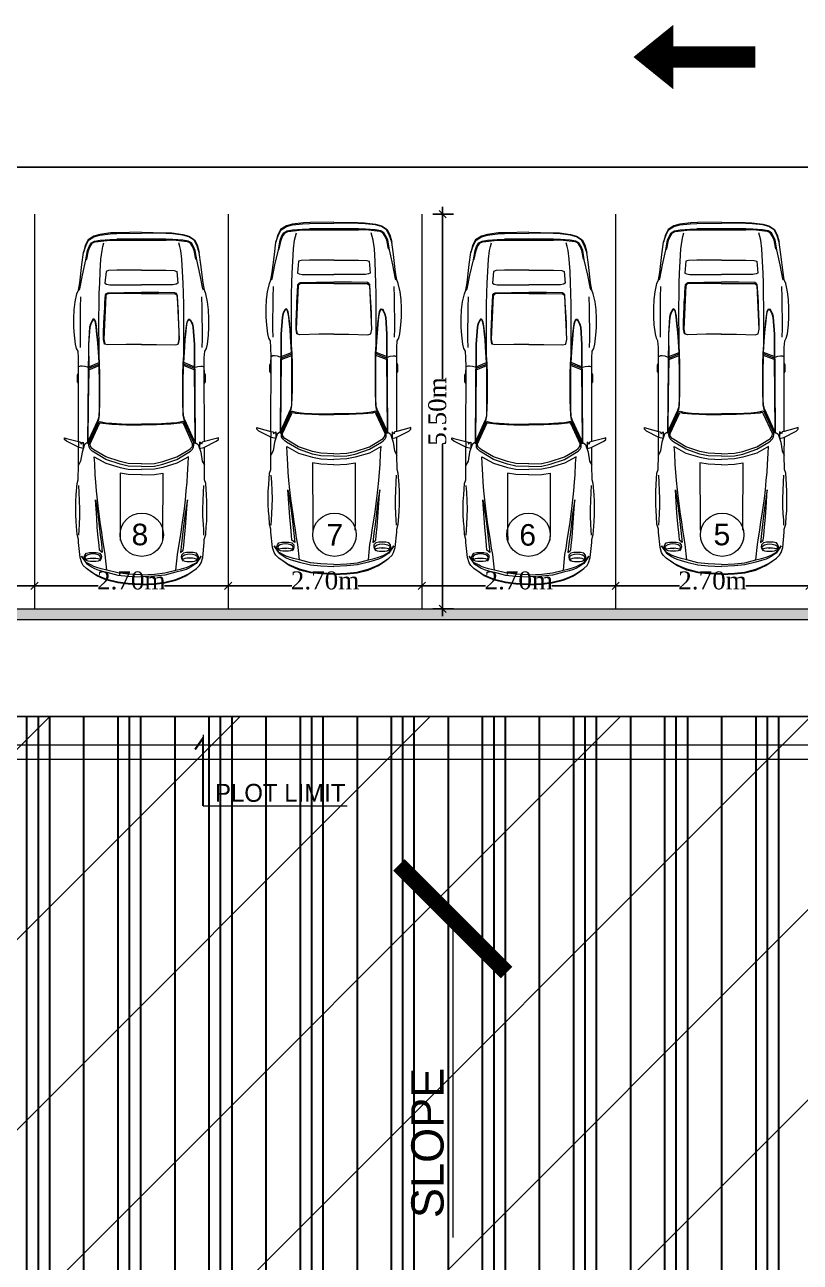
# Model space of a CAD drawing. Header units: millimetres. Extents: x -9083 to 924194, y -232449 to 321637.
# Drawn here: x 634652 to 645460, y 243493 to 260736 of the extents above; entities that cross this region are included whole.
import ezdxf

# ---------------------------------------------------------------- set-up
doc = ezdxf.new("R2010")
doc.units = ezdxf.units.MM
doc.header["$LTSCALE"] = 400
doc.header["$MEASUREMENT"] = 0
doc.header["$PDMODE"] = 3
doc.linetypes.add('CENTER', pattern=[2, 1.25, -0.25, 0.25, -0.25])
doc.linetypes.add('HIDDEN', pattern=[0.375, 0.25, -0.125])
doc.layers.get('0').update_dxf_attribs({"lineweight": 0, "true_color": 0xff1414})
doc.layers.get('Defpoints').update_dxf_attribs({"color": 8, "lineweight": 5})
for name, color, linetype, lineweight in [('A-ANNO-DIMS', 134, 'Continuous', 9), ('A-TEXT', 7, 'Continuous', 0), ('AR-AXIS', 252, 'CENTER', 20), ('AR-dim-in', 134, 'Continuous', 0), ('AR-Parapet', 2, 'Continuous', 18), ('AR-PlotLimit', 30, 'HIDDEN', 0), ('AR-WALL', 1, 'Continuous', 30), ('DIM-OUT', 3, 'Continuous', 5), ('HATCH', 15, 'Continuous', 0), ('LANDSCAPE', 251, 'Continuous', 0), ('P-Furniture', 8, 'Continuous', 5), ('P-visible0', 111, 'Continuous', 18)]:
    doc.layers.add(name, color=color, linetype=linetype, lineweight=lineweight)
doc.layers.add('HACH', color=8, linetype='Continuous')
doc.styles.add('Arial_1', font='arial.ttf', dxfattribs={"height": 300})
doc.styles.add('FIRAS TEXT', font='arial.ttf')
doc.styles.add('ms-100', font='simplex.shx', dxfattribs={"width": 0.8})
doc.styles.add('ROMAN', font='times.ttf')
doc.styles.get("Standard").update_dxf_attribs({"font": 'GOTHIC.TTF', "height": 220})
doc.dimstyles.new('ms-100', dxfattribs={"dimtxt": 0.4, "dimasz": 0.1, "dimexe": 0.1, "dimexo": 0.1, "dimgap": 0, "dimtad": 0, "dimdec": 0, "dimlfac": 100, "dimdsep": 46, "dimtxsty": 'ms-100', "dimblk": 'OPEN90', "dimcen": 0.15, "dimdle": 0.1, "dimse1": 1, "dimse2": 1, "dimclrd": 250, "dimclre": 250, "dimadec": 0, "dimazin": 0, "dimtfac": 1, "dimtdec": 0, "dimtix": 1, "dimtmove": 1, "dimatfit": 3, "dimldrblk": 'ARCHTICK', "dimfxl": 1, "dimtolj": 1, "dimtzin": 0, "dimlwd": -1, "dimlwe": -1, "dimarcsym": 0})
doc.dimstyles.new('SITE DIM', dxfattribs={"dimscale": 0, "dimtxt": 250, "dimasz": 100, "dimexe": 150, "dimexo": 150, "dimgap": 0, "dimtad": 0, "dimlfac": 0.001, "dimzin": 0, "dimdsep": 46, "dimtxsty": 'ROMAN', "dimblk": 'OBLIQUE', "dimcen": 150, "dimdle": 100, "dimclrd": 1, "dimclre": 1, "dimclrt": 3, "dimadec": 0, "dimazin": 0, "dimtfac": 100, "dimtix": 1, "dimtofl": 0, "dimtmove": 0, "dimatfit": 0, "dimldrblk": 'OBLIQUE', "dimfxl": 150, "dimtvp": 0.285714, "dimtolj": 1, "dimtzin": 0, "dimarcsym": 0})

# ---------------------------------------------------------------- blocks, each defined once
blk = doc.blocks.new('_Open90')
at = {"color": 0, "linetype": 'ByBlock', "lineweight": -2}
for p, q in [((-0.5, 0.5), (0, 0)), ((0, 0), (-1, 0)), ((0, 0), (-0.5, -0.5))]:
    blk.add_line(p, q, dxfattribs=at)
blk = doc.blocks.new('CAR-10P')
at = {"layer": 'P-Furniture', "linetype": 'ByBlock'}
for p, q in [((-1.432, 1.572), (-1.363, 1.709)), ((-1.332, 1.709), (-1.367, 1.579)), ((-1.363, 1.709), (-1.344, 1.732)), ((-1.344, 1.732), (-1.324, 1.732)), ((-1.324, 1.732), (-1.332, 1.709)), ((-0.302, 1.612), (-0.203, 1.624)), ((-0.203, 1.624), (-0.12, 1.629)), ((-0.12, 1.629), (-0.02, 1.629)), ((-0.02, 1.629), (0.074, 1.626)), ((0.074, 1.626), (0.16, 1.615)), ((-2.807, 1.413), (-2.753, 1.493)), ((-2.787, 1.447), (-2.753, 1.493)), ((-2.753, 1.493), (-2.721, 1.527)), ((-2.699, 1.49), (-2.736, 1.436)), ((-2.721, 1.527), (-2.69, 1.544)), ((-2.718, 1.436), (-2.687, 1.495)), ((-2.618, 1.545), (-2.699, 1.49)), ((-2.69, 1.544), (-2.635, 1.561)), ((-2.687, 1.495), (-2.618, 1.545)), ((-2.673, 1.504), (-2.65, 1.51)), ((-2.672, 1.473), (-2.666, 1.489)), ((-2.666, 1.489), (-2.658, 1.495)), ((-2.632, 1.503), (-2.658, 1.495)), ((-2.658, 1.495), (-2.652, 1.489)), ((-2.652, 1.489), (-2.646, 1.473)), ((-2.65, 1.51), (-2.627, 1.515)), ((-2.635, 1.561), (-2.47, 1.578)), ((-2.617, 1.497), (-2.632, 1.503)), ((-2.627, 1.515), (-2.608, 1.508)), ((-2.606, 1.477), (-2.617, 1.497)), ((-2.608, 1.508), (-2.585, 1.493)), ((-2.585, 1.493), (-2.579, 1.458)), ((-2.47, 1.578), (-2.436, 1.578)), ((-2.436, 1.578), (-2.382, 1.595)), ((-2.39, 1.574), (-2.333, 1.572)), ((-2.382, 1.595), (-2.296, 1.6)), ((-2.333, 1.572), (-2.268, 1.568)), ((-2.296, 1.6), (-2.236, 1.605)), ((-2.268, 1.568), (-2.185, 1.564)), ((-2.236, 1.605), (-2.168, 1.607)), ((-2.185, 1.564), (-2.102, 1.563)), ((-2.168, 1.607), (-2.102, 1.607)), ((-2.102, 1.607), (-2.022, 1.607)), ((-2.102, 1.563), (-2.015, 1.567)), ((-2.022, 1.607), (-1.948, 1.603)), ((-2.015, 1.567), (-1.92, 1.57)), ((-1.948, 1.603), (-1.823, 1.595)), ((-1.92, 1.57), (-1.845, 1.575)), ((-1.823, 1.595), (-1.785, 1.582)), ((-1.785, 1.582), (-1.626, 1.579)), ((-1.626, 1.579), (-1.428, 1.58)), ((-1.58, 1.555), (-1.626, 1.579)), ((-1.483, 1.54), (-1.58, 1.555)), ((-1.398, 1.511), (-1.483, 1.54)), ((-1.443, 1.527), (-1.432, 1.572)), ((-1.372, 1.527), (-1.443, 1.527)), ((-1.375, 1.48), (-1.398, 1.511)), ((-1.373, 1.555), (-1.395, 1.549)), ((-1.395, 1.549), (-1.378, 1.536)), ((-1.378, 1.536), (-1.372, 1.527)), ((-1.367, 1.579), (-1.373, 1.555)), ((-1.367, 1.579), (-0.551, 1.578)), ((-0.733, 1.579), (-0.728, 1.579)), ((-0.728, 1.579), (-0.713, 1.59)), ((-0.713, 1.59), (-0.639, 1.59)), ((-0.639, 1.59), (-0.616, 1.579)), ((-0.616, 1.579), (-0.585, 1.579)), ((-0.554, 1.478), (-0.545, 1.507)), ((-0.551, 1.578), (-0.45, 1.578)), ((-0.542, 1.556), (-0.551, 1.578)), ((-0.545, 1.507), (-0.542, 1.539)), ((-0.542, 1.539), (-0.542, 1.556)), ((-0.45, 1.578), (-0.377, 1.584)), ((-0.377, 1.584), (-0.348, 1.601)), ((-0.348, 1.601), (-0.302, 1.612)), ((-0.338, 1.555), (-0.243, 1.558)), ((-0.243, 1.558), (-0.127, 1.558)), ((-0.127, 1.558), (-0.015, 1.555)), ((-0.015, 1.555), (0.1, 1.555)), ((0.1, 1.555), (0.216, 1.551)), ((0.16, 1.615), (0.248, 1.595)), ((0.248, 1.595), (0.288, 1.579)), ((0.288, 1.579), (0.368, 1.565)), ((0.288, 1.571), (0.302, 1.563)), ((0.302, 1.563), (0.452, 1.535)), ((0.368, 1.565), (0.567, 1.542)), ((0.452, 1.535), (0.619, 1.497)), ((0.567, 1.542), (0.701, 1.524)), ((0.619, 1.497), (0.722, 1.48)), ((0.619, 1.497), (0.627, 1.487)), ((0.701, 1.524), (0.781, 1.496)), ((0.783, 1.501), (0.701, 1.524)), ((0.781, 1.496), (0.835, 1.467)), ((0.838, 1.473), (0.783, 1.501)), ((-2.855, 1.33), (-2.834, 1.378)), ((-2.847, 1.33), (-2.825, 1.378)), ((-2.834, 1.378), (-2.787, 1.447)), ((-2.825, 1.378), (-2.807, 1.413)), ((-2.764, 1.379), (-2.779, 1.33)), ((-2.75, 1.41), (-2.764, 1.379)), ((-2.757, 1.33), (-2.741, 1.379)), ((-2.736, 1.436), (-2.75, 1.41)), ((-2.741, 1.379), (-2.73, 1.41)), ((-2.73, 1.41), (-2.718, 1.436)), ((-2.677, 1.418), (-2.676, 1.448)), ((-2.676, 1.389), (-2.677, 1.418)), ((-2.676, 1.448), (-2.672, 1.473)), ((-2.672, 1.364), (-2.676, 1.389)), ((-2.666, 1.348), (-2.672, 1.364)), ((-2.645, 1.366), (-2.651, 1.349)), ((-2.646, 1.473), (-2.642, 1.45)), ((-2.642, 1.448), (-2.646, 1.418)), ((-2.646, 1.418), (-2.641, 1.389)), ((-2.642, 1.389), (-2.645, 1.366)), ((-2.642, 1.45), (-2.64, 1.418)), ((-2.64, 1.418), (-2.642, 1.389)), ((-2.617, 1.344), (-2.606, 1.363)), ((-2.598, 1.448), (-2.606, 1.477)), ((-2.606, 1.363), (-2.598, 1.391)), ((-2.595, 1.42), (-2.598, 1.448)), ((-2.598, 1.391), (-2.595, 1.42)), ((-2.579, 1.384), (-2.585, 1.35)), ((-2.579, 1.458), (-2.578, 1.43)), ((-2.578, 1.413), (-2.579, 1.384)), ((-2.578, 1.43), (-2.578, 1.413)), ((-2.555, 1.349), (-2.504, 1.354)), ((-2.504, 1.354), (-2.411, 1.363)), ((-2.411, 1.363), (-2.305, 1.373)), ((-2.305, 1.373), (-2.2, 1.38)), ((-2.151, 1.368), (-2.29, 1.352)), ((-2.273, 1.338), (-2.102, 1.361)), ((-2.2, 1.38), (-2.005, 1.393)), ((-2.005, 1.393), (-2.151, 1.368)), ((-2.102, 1.361), (-2.005, 1.372)), ((-2.005, 1.372), (-1.905, 1.381)), ((-1.905, 1.381), (-1.811, 1.39)), ((-1.811, 1.39), (-1.729, 1.396)), ((-1.729, 1.396), (-1.605, 1.401)), ((-1.605, 1.401), (-1.533, 1.407)), ((-1.533, 1.407), (-1.604, 1.279)), ((-1.562, 1.279), (-1.483, 1.41)), ((-1.534, 1.279), (-1.456, 1.41)), ((-1.483, 1.41), (-1.47, 1.428)), ((-1.47, 1.428), (-1.449, 1.45)), ((-1.456, 1.41), (-1.443, 1.428)), ((-1.449, 1.45), (-1.428, 1.461)), ((-1.443, 1.428), (-1.42, 1.448)), ((-1.428, 1.461), (-1.405, 1.463)), ((-1.42, 1.448), (-1.391, 1.45)), ((-1.405, 1.463), (-1.381, 1.463)), ((-1.375, 1.478), (-1.391, 1.472)), ((-1.391, 1.472), (-1.369, 1.465)), ((-1.391, 1.45), (-1.177, 1.353)), ((-1.381, 1.463), (-1.166, 1.365)), ((-0.305, 1.47), (-1.375, 1.478)), ((-1.362, 1.475), (-1.371, 1.472)), ((-1.371, 1.472), (-1.348, 1.465)), ((-1.369, 1.465), (-1.156, 1.368)), ((-0.958, 1.471), (-1.362, 1.475)), ((-1.348, 1.465), (-1.136, 1.368)), ((-1.177, 1.353), (-1.165, 1.345)), ((-1.166, 1.365), (-1.153, 1.358)), ((-1.156, 1.368), (-1.142, 1.363)), ((-1.153, 1.358), (-1.147, 1.342)), ((-1.142, 1.363), (-1.126, 1.357)), ((-1.136, 1.368), (-1.121, 1.363)), ((-1.126, 1.357), (-1.077, 1.348)), ((-1.121, 1.363), (-1.106, 1.357)), ((-1.106, 1.357), (-1.085, 1.352)), ((-0.582, 1.467), (-0.958, 1.471)), ((-0.554, 1.467), (-0.582, 1.467)), ((-0.582, 1.467), (-0.536, 1.351)), ((-0.565, 1.467), (-0.519, 1.352)), ((-0.554, 1.467), (-0.554, 1.478)), ((-0.305, 1.467), (-0.554, 1.467)), ((-0.548, 1.467), (-0.503, 1.353)), ((-0.536, 1.351), (-0.502, 1.353)), ((-0.517, 1.347), (-0.422, 1.354)), ((-0.502, 1.353), (-0.334, 1.364)), ((-0.422, 1.354), (-0.334, 1.359)), ((-0.422, 1.354), (-0.014, 1.354)), ((-0.334, 1.364), (-0.251, 1.37)), ((-0.334, 1.359), (-0.252, 1.368)), ((-0.117, 1.457), (-0.305, 1.47)), ((-0.117, 1.454), (-0.305, 1.467)), ((-0.252, 1.368), (-0.188, 1.373)), ((-0.251, 1.37), (-0.195, 1.376)), ((-0.195, 1.376), (-0.116, 1.384)), ((-0.188, 1.373), (-0.106, 1.383)), ((-0.081, 1.449), (-0.117, 1.457)), ((-0.082, 1.444), (-0.117, 1.454)), ((-0.116, 1.384), (-0.065, 1.392)), ((-0.106, 1.383), (-0.057, 1.391)), ((-0.046, 1.426), (-0.082, 1.444)), ((-0.042, 1.429), (-0.081, 1.449)), ((-0.065, 1.392), (-0.041, 1.401)), ((-0.057, 1.391), (-0.037, 1.401)), ((-0.035, 1.418), (-0.046, 1.426)), ((-0.03, 1.421), (-0.042, 1.429)), ((-0.041, 1.401), (-0.035, 1.408)), ((-0.037, 1.401), (-0.029, 1.409)), ((-0.035, 1.408), (-0.035, 1.418)), ((-0.029, 1.409), (-0.03, 1.421)), ((-0.014, 1.354), (0.131, 1.353)), ((0.131, 1.353), (0.256, 1.351)), ((0.627, 1.487), (0.722, 1.468)), ((0.722, 1.48), (0.764, 1.462)), ((0.722, 1.468), (0.764, 1.45)), ((0.764, 1.462), (0.804, 1.438)), ((0.764, 1.45), (0.804, 1.425)), ((0.804, 1.438), (0.825, 1.403)), ((0.804, 1.425), (0.818, 1.396)), ((0.818, 1.396), (0.835, 1.237)), ((0.825, 1.403), (0.836, 1.342)), ((0.835, 1.467), (0.871, 1.41)), ((0.88, 1.41), (0.838, 1.473)), ((0.871, 1.41), (0.889, 1.345)), ((0.898, 1.345), (0.88, 1.41)), ((-2.912, 1.147), (-2.882, 1.267)), ((-2.904, 1.147), (-2.874, 1.267)), ((-2.882, 1.267), (-2.855, 1.33)), ((-2.874, 1.267), (-2.847, 1.33)), ((-2.795, 1.268), (-2.825, 1.148)), ((-2.802, 1.148), (-2.772, 1.268)), ((-2.779, 1.33), (-2.795, 1.268)), ((-2.772, 1.268), (-2.757, 1.33)), ((-2.772, 1.268), (-2.602, 1.285)), ((-2.65, 1.333), (-2.673, 1.347)), ((-2.658, 1.343), (-2.666, 1.348)), ((-2.651, 1.349), (-2.658, 1.343)), ((-2.658, 1.343), (-2.64, 1.338)), ((-2.627, 1.327), (-2.65, 1.333)), ((-2.64, 1.338), (-2.632, 1.337)), ((-2.632, 1.337), (-2.617, 1.344)), ((-2.608, 1.329), (-2.627, 1.327)), ((-2.585, 1.35), (-2.608, 1.329)), ((-2.602, 1.285), (-2.532, 1.297)), ((-2.58, 1.318), (-2.555, 1.349)), ((-2.483, 1.328), (-2.58, 1.318)), ((-2.532, 1.297), (-2.447, 1.31)), ((-2.385, 1.341), (-2.483, 1.328)), ((-2.447, 1.31), (-2.355, 1.324)), ((-2.29, 1.352), (-2.385, 1.341)), ((-2.355, 1.324), (-2.273, 1.338)), ((-1.604, 1.279), (-1.65, 1.125)), ((-1.614, 1.125), (-1.562, 1.279)), ((-1.585, 1.125), (-1.534, 1.279)), ((-1.166, 1.312), (-1.176, 1.214)), ((-1.16, 1.279), (-1.167, 1.216)), ((-1.16, 1.335), (-1.166, 1.312)), ((-1.165, 1.345), (-1.16, 1.335)), ((-1.153, 1.315), (-1.16, 1.279)), ((-1.147, 1.342), (-1.153, 1.315)), ((-1.085, 1.352), (-1.011, 1.349)), ((-1.077, 1.348), (-0.913, 1.344)), ((-1.011, 1.349), (-0.913, 1.349)), ((-0.913, 1.349), (-0.809, 1.349)), ((-0.913, 1.344), (-0.733, 1.344)), ((-0.809, 1.349), (-0.733, 1.348)), ((-0.733, 1.348), (-0.536, 1.351)), ((-0.733, 1.344), (-0.626, 1.344)), ((-0.626, 1.344), (-0.517, 1.347)), ((-0.311, 1.262), (-0.302, 1.294)), ((-0.306, 1.056), (-0.311, 1.262)), ((-0.302, 1.294), (-0.251, 1.305)), ((-0.248, 1.302), (-0.299, 1.291)), ((-0.251, 1.305), (-0.17, 1.303)), ((0.228, 1.28), (-0.248, 1.302)), ((-0.17, 1.303), (-0.081, 1.301)), ((-0.081, 1.301), (-0.002, 1.297)), ((-0.002, 1.297), (0.043, 1.295)), ((0.043, 1.295), (0.102, 1.292)), ((0.102, 1.292), (0.154, 1.289)), ((0.154, 1.289), (0.238, 1.283)), ((0.24, 1.27), (0.228, 1.28)), ((0.238, 1.283), (0.25, 1.273)), ((0.249, 1.255), (0.24, 1.27)), ((0.251, 1.079), (0.249, 1.255)), ((0.25, 1.273), (0.26, 1.258)), ((0.256, 1.351), (0.363, 1.347)), ((0.26, 1.258), (0.263, 1.082)), ((0.354, 1.271), (0.348, 1.236)), ((0.348, 1.236), (0.348, 1.082)), ((0.363, 1.289), (0.354, 1.271)), ((0.363, 1.347), (0.491, 1.341)), ((0.492, 1.278), (0.363, 1.289)), ((0.491, 1.341), (0.627, 1.333)), ((0.502, 1.25), (0.492, 1.278)), ((0.506, 1.159), (0.502, 1.25)), ((0.627, 1.333), (0.722, 1.321)), ((0.722, 1.321), (0.764, 1.311)), ((0.764, 1.311), (0.804, 1.299)), ((0.835, 1.237), (0.836, 1.16)), ((0.836, 1.342), (0.843, 1.236)), ((0.843, 1.236), (0.846, 1.159)), ((0.889, 1.345), (0.903, 1.233)), ((0.913, 1.224), (0.898, 1.345)), ((0.903, 1.233), (0.906, 1.158)), ((0.916, 1.15), (0.913, 1.224)), ((-2.925, 1.033), (-2.912, 1.147)), ((-2.916, 1.033), (-2.904, 1.147)), ((-2.825, 1.148), (-2.838, 1.034)), ((-2.815, 1.034), (-2.802, 1.148)), ((-2.355, 1.122), (-2.447, 1.121)), ((-1.763, 1.124), (-2.355, 1.122)), ((-1.711, 1.125), (-1.763, 1.124)), ((-1.725, 1.033), (-1.711, 1.125)), ((-1.65, 1.125), (-1.667, 1.033)), ((-1.634, 1.033), (-1.614, 1.125)), ((-1.605, 1.033), (-1.585, 1.125)), ((-1.176, 1.214), (-1.183, 1.056)), ((-1.167, 1.216), (-1.176, 1.056)), ((0.506, 0.891), (0.506, 1.159)), ((0.836, 0.622), (0.836, 1.16)), ((0.846, 1.159), (0.846, 0.623)), ((0.906, 1.158), (0.91, 0.891)), ((0.921, 0.891), (0.916, 1.15)), ((-2.932, 0.891), (-2.925, 1.033)), ((-2.924, 0.891), (-2.916, 1.033)), ((-2.838, 1.034), (-2.845, 0.891)), ((-2.822, 0.891), (-2.815, 1.034)), ((-1.731, 0.891), (-1.725, 1.033)), ((-1.667, 1.033), (-1.673, 0.891)), ((-1.639, 0.891), (-1.634, 1.033)), ((-1.611, 0.891), (-1.605, 1.033)), ((-1.183, 1.056), (-1.184, 0.891)), ((-1.176, 1.056), (-1.175, 0.891)), ((-0.305, 0.89), (-0.306, 1.056)), ((0.251, 0.89), (0.251, 1.079)), ((0.263, 1.082), (0.263, 0.891)), ((0.348, 1.082), (0.348, 0.891)), ((-2.932, 0.891), (-2.925, 0.748)), ((-2.932, 0.891), (-2.932, 0.891)), ((-2.924, 0.891), (-2.916, 0.748)), ((-2.838, 0.748), (-2.845, 0.891)), ((-2.822, 0.891), (-2.815, 0.748)), ((-1.731, 0.891), (-1.725, 0.748)), ((-1.667, 0.748), (-1.673, 0.891)), ((-1.639, 0.891), (-1.634, 0.748)), ((-1.611, 0.891), (-1.605, 0.748)), ((-1.183, 0.726), (-1.184, 0.891)), ((-1.176, 0.726), (-1.175, 0.891)), ((-0.305, 0.891), (-0.306, 0.725)), ((0.251, 0.891), (0.251, 0.703)), ((0.263, 0.7), (0.263, 0.891)), ((0.348, 0.7), (0.348, 0.891)), ((0.506, 0.891), (0.506, 0.623)), ((0.906, 0.623), (0.91, 0.891)), ((0.921, 0.89), (0.916, 0.632)), ((-2.925, 0.748), (-2.912, 0.634)), ((-2.916, 0.748), (-2.904, 0.634)), ((-2.825, 0.634), (-2.838, 0.748)), ((-2.815, 0.748), (-2.802, 0.634)), ((-1.725, 0.748), (-1.711, 0.657)), ((-1.65, 0.657), (-1.667, 0.748)), ((-1.634, 0.748), (-1.614, 0.657)), ((-1.605, 0.748), (-1.585, 0.657)), ((-1.176, 0.568), (-1.183, 0.726)), ((-1.167, 0.566), (-1.176, 0.726)), ((-0.306, 0.725), (-0.311, 0.52)), ((0.251, 0.703), (0.249, 0.527)), ((0.26, 0.524), (0.263, 0.7)), ((0.348, 0.546), (0.348, 0.7)), ((-2.912, 0.634), (-2.882, 0.514)), ((-2.904, 0.634), (-2.874, 0.514)), ((-2.795, 0.514), (-2.825, 0.634)), ((-2.802, 0.634), (-2.772, 0.514)), ((-2.355, 0.659), (-2.447, 0.66)), ((-1.763, 0.657), (-2.355, 0.659)), ((-1.711, 0.657), (-1.763, 0.657)), ((-1.604, 0.503), (-1.65, 0.657)), ((-1.614, 0.657), (-1.562, 0.503)), ((-1.585, 0.657), (-1.534, 0.503)), ((-1.166, 0.47), (-1.176, 0.568)), ((-1.16, 0.503), (-1.167, 0.566)), ((0.354, 0.511), (0.348, 0.546)), ((0.506, 0.623), (0.502, 0.532)), ((0.818, 0.386), (0.835, 0.545)), ((0.835, 0.545), (0.836, 0.622)), ((0.836, 0.439), (0.843, 0.546)), ((0.843, 0.546), (0.846, 0.623)), ((0.889, 0.437), (0.903, 0.549)), ((0.913, 0.558), (0.898, 0.437)), ((0.903, 0.549), (0.906, 0.623)), ((0.916, 0.632), (0.913, 0.558)), ((-2.882, 0.514), (-2.855, 0.452)), ((-2.874, 0.514), (-2.847, 0.452)), ((-2.855, 0.452), (-2.834, 0.403)), ((-2.847, 0.452), (-2.825, 0.403)), ((-2.779, 0.451), (-2.795, 0.514)), ((-2.764, 0.403), (-2.779, 0.451)), ((-2.772, 0.514), (-2.602, 0.496)), ((-2.772, 0.514), (-2.757, 0.451)), ((-2.757, 0.451), (-2.741, 0.403)), ((-2.672, 0.418), (-2.676, 0.393)), ((-2.65, 0.449), (-2.673, 0.435)), ((-2.666, 0.433), (-2.672, 0.418)), ((-2.658, 0.439), (-2.666, 0.433)), ((-2.658, 0.439), (-2.64, 0.443)), ((-2.651, 0.433), (-2.658, 0.439)), ((-2.645, 0.416), (-2.651, 0.433)), ((-2.627, 0.454), (-2.65, 0.449)), ((-2.642, 0.393), (-2.645, 0.416)), ((-2.64, 0.443), (-2.632, 0.445)), ((-2.632, 0.445), (-2.617, 0.437)), ((-2.608, 0.452), (-2.627, 0.454)), ((-2.617, 0.437), (-2.606, 0.419)), ((-2.585, 0.432), (-2.608, 0.452)), ((-2.606, 0.419), (-2.598, 0.39)), ((-2.602, 0.496), (-2.532, 0.484)), ((-2.579, 0.398), (-2.585, 0.432)), ((-2.58, 0.463), (-2.555, 0.432)), ((-2.483, 0.453), (-2.58, 0.463)), ((-2.555, 0.432), (-2.504, 0.428)), ((-2.532, 0.484), (-2.447, 0.471)), ((-2.504, 0.428), (-2.411, 0.419)), ((-2.385, 0.441), (-2.483, 0.453)), ((-2.447, 0.471), (-2.355, 0.458)), ((-2.411, 0.419), (-2.305, 0.409)), ((-2.29, 0.43), (-2.385, 0.441)), ((-2.355, 0.458), (-2.273, 0.444)), ((-2.305, 0.409), (-2.2, 0.402)), ((-2.151, 0.413), (-2.29, 0.43)), ((-2.273, 0.444), (-2.102, 0.421)), ((-2.005, 0.389), (-2.151, 0.413)), ((-2.102, 0.421), (-2.005, 0.41)), ((-2.005, 0.41), (-1.905, 0.4)), ((-1.533, 0.375), (-1.604, 0.503)), ((-1.562, 0.503), (-1.483, 0.372)), ((-1.534, 0.503), (-1.456, 0.372)), ((-1.391, 0.331), (-1.177, 0.428)), ((-1.381, 0.319), (-1.166, 0.417)), ((-1.369, 0.317), (-1.156, 0.414)), ((-1.348, 0.317), (-1.136, 0.414)), ((-1.177, 0.428), (-1.165, 0.436)), ((-1.16, 0.447), (-1.166, 0.47)), ((-1.166, 0.417), (-1.153, 0.423)), ((-1.165, 0.436), (-1.16, 0.447)), ((-1.153, 0.467), (-1.16, 0.503)), ((-1.156, 0.414), (-1.142, 0.419)), ((-1.147, 0.44), (-1.153, 0.467)), ((-1.153, 0.423), (-1.147, 0.44)), ((-1.142, 0.419), (-1.126, 0.425)), ((-1.136, 0.414), (-1.121, 0.419)), ((-1.126, 0.425), (-1.077, 0.433)), ((-1.121, 0.419), (-1.106, 0.425)), ((-1.106, 0.425), (-1.085, 0.43)), ((-1.085, 0.43), (-1.011, 0.432)), ((-1.077, 0.433), (-0.913, 0.437)), ((-1.011, 0.432), (-0.913, 0.432)), ((-0.913, 0.437), (-0.733, 0.437)), ((-0.913, 0.432), (-0.809, 0.433)), ((-0.809, 0.433), (-0.733, 0.433)), ((-0.733, 0.437), (-0.626, 0.437)), ((-0.733, 0.433), (-0.536, 0.43)), ((-0.626, 0.437), (-0.517, 0.434)), ((-0.582, 0.315), (-0.536, 0.43)), ((-0.565, 0.315), (-0.519, 0.43)), ((-0.548, 0.315), (-0.503, 0.429)), ((-0.536, 0.43), (-0.502, 0.429)), ((-0.517, 0.434), (-0.422, 0.428)), ((-0.502, 0.429), (-0.334, 0.417)), ((-0.422, 0.428), (-0.014, 0.427)), ((-0.422, 0.428), (-0.334, 0.422)), ((-0.334, 0.422), (-0.252, 0.414)), ((-0.334, 0.417), (-0.251, 0.412)), ((-0.311, 0.52), (-0.302, 0.487)), ((-0.302, 0.487), (-0.251, 0.477)), ((-0.248, 0.48), (-0.299, 0.49)), ((-0.252, 0.414), (-0.188, 0.408)), ((-0.251, 0.477), (-0.17, 0.478)), ((-0.251, 0.412), (-0.195, 0.405)), ((0.228, 0.502), (-0.248, 0.48)), ((-0.188, 0.408), (-0.106, 0.399)), ((-0.17, 0.478), (-0.081, 0.481)), ((-0.081, 0.481), (-0.002, 0.485)), ((-0.014, 0.427), (0.131, 0.429)), ((-0.002, 0.485), (0.043, 0.486)), ((0.043, 0.486), (0.102, 0.49)), ((0.102, 0.49), (0.154, 0.493)), ((0.131, 0.429), (0.256, 0.43)), ((0.154, 0.493), (0.238, 0.498)), ((0.24, 0.511), (0.228, 0.502)), ((0.238, 0.498), (0.25, 0.509)), ((0.249, 0.527), (0.24, 0.511)), ((0.25, 0.509), (0.26, 0.524)), ((0.256, 0.43), (0.363, 0.435)), ((0.363, 0.493), (0.354, 0.511)), ((0.492, 0.504), (0.363, 0.493)), ((0.363, 0.435), (0.491, 0.441)), ((0.491, 0.441), (0.627, 0.449)), ((0.502, 0.532), (0.492, 0.504)), ((0.627, 0.449), (0.722, 0.461)), ((0.722, 0.461), (0.764, 0.47)), ((0.764, 0.47), (0.804, 0.482)), ((0.825, 0.379), (0.836, 0.439)), ((0.871, 0.372), (0.889, 0.437)), ((0.898, 0.437), (0.88, 0.372)), ((-2.834, 0.403), (-2.787, 0.335)), ((-2.825, 0.403), (-2.807, 0.369)), ((-2.807, 0.369), (-2.753, 0.289)), ((-2.787, 0.335), (-2.753, 0.289)), ((-2.75, 0.371), (-2.764, 0.403)), ((-2.753, 0.289), (-2.721, 0.255)), ((-2.736, 0.346), (-2.75, 0.371)), ((-2.741, 0.403), (-2.73, 0.371)), ((-2.699, 0.291), (-2.736, 0.346)), ((-2.73, 0.371), (-2.718, 0.346)), ((-2.718, 0.346), (-2.687, 0.286)), ((-2.618, 0.237), (-2.699, 0.291)), ((-2.687, 0.286), (-2.618, 0.237)), ((-2.676, 0.393), (-2.677, 0.363)), ((-2.677, 0.363), (-2.676, 0.334)), ((-2.676, 0.334), (-2.672, 0.309)), ((-2.673, 0.278), (-2.65, 0.272)), ((-2.672, 0.309), (-2.666, 0.292)), ((-2.666, 0.292), (-2.658, 0.286)), ((-2.658, 0.286), (-2.652, 0.292)), ((-2.632, 0.278), (-2.658, 0.286)), ((-2.652, 0.292), (-2.646, 0.309)), ((-2.65, 0.272), (-2.627, 0.266)), ((-2.646, 0.363), (-2.641, 0.392)), ((-2.642, 0.334), (-2.646, 0.363)), ((-2.646, 0.309), (-2.642, 0.331)), ((-2.64, 0.363), (-2.642, 0.393)), ((-2.642, 0.331), (-2.64, 0.363)), ((-2.617, 0.285), (-2.632, 0.278)), ((-2.627, 0.266), (-2.608, 0.273)), ((-2.606, 0.305), (-2.617, 0.285)), ((-2.608, 0.273), (-2.585, 0.289)), ((-2.598, 0.333), (-2.606, 0.305)), ((-2.598, 0.39), (-2.595, 0.362)), ((-2.595, 0.362), (-2.598, 0.333)), ((-2.585, 0.289), (-2.579, 0.323)), ((-2.578, 0.369), (-2.579, 0.398)), ((-2.579, 0.323), (-2.578, 0.352)), ((-2.578, 0.352), (-2.578, 0.369)), ((-2.2, 0.402), (-2.005, 0.389)), ((-1.905, 0.4), (-1.811, 0.392)), ((-1.811, 0.392), (-1.729, 0.386)), ((-1.729, 0.386), (-1.605, 0.381)), ((-1.605, 0.381), (-1.533, 0.375)), ((-1.483, 0.372), (-1.47, 0.353)), ((-1.47, 0.353), (-1.449, 0.332)), ((-1.456, 0.372), (-1.443, 0.353)), ((-1.449, 0.332), (-1.428, 0.32)), ((-1.443, 0.353), (-1.42, 0.333)), ((-1.428, 0.32), (-1.405, 0.318)), ((-1.42, 0.333), (-1.391, 0.331)), ((-1.405, 0.318), (-1.381, 0.319)), ((-1.375, 0.301), (-1.398, 0.27)), ((-1.391, 0.309), (-1.369, 0.317)), ((-1.375, 0.303), (-1.391, 0.309)), ((-0.305, 0.312), (-1.375, 0.303)), ((-1.371, 0.309), (-1.348, 0.317)), ((-1.362, 0.306), (-1.371, 0.309)), ((-0.958, 0.31), (-1.362, 0.306)), ((-0.582, 0.315), (-0.958, 0.31)), ((-0.554, 0.315), (-0.582, 0.315)), ((-0.305, 0.314), (-0.554, 0.315)), ((-0.554, 0.315), (-0.554, 0.303)), ((-0.554, 0.303), (-0.545, 0.275)), ((-0.545, 0.275), (-0.542, 0.243)), ((-0.117, 0.328), (-0.305, 0.314)), ((-0.117, 0.324), (-0.305, 0.312)), ((-0.195, 0.405), (-0.116, 0.398)), ((-0.082, 0.337), (-0.117, 0.328)), ((-0.081, 0.333), (-0.117, 0.324)), ((-0.116, 0.398), (-0.065, 0.389)), ((-0.106, 0.399), (-0.057, 0.391)), ((-0.046, 0.355), (-0.082, 0.337)), ((-0.042, 0.352), (-0.081, 0.333)), ((-0.065, 0.389), (-0.041, 0.381)), ((-0.057, 0.391), (-0.037, 0.381)), ((-0.035, 0.364), (-0.046, 0.355)), ((-0.03, 0.361), (-0.042, 0.352)), ((-0.041, 0.381), (-0.035, 0.373)), ((-0.037, 0.381), (-0.029, 0.373)), ((-0.035, 0.373), (-0.035, 0.364)), ((-0.029, 0.373), (-0.03, 0.361)), ((0.452, 0.247), (0.619, 0.284)), ((0.619, 0.284), (0.722, 0.302)), ((0.619, 0.284), (0.627, 0.294)), ((0.627, 0.294), (0.722, 0.314)), ((0.701, 0.258), (0.781, 0.286)), ((0.783, 0.28), (0.701, 0.258)), ((0.722, 0.314), (0.764, 0.331)), ((0.722, 0.302), (0.764, 0.319)), ((0.764, 0.331), (0.804, 0.357)), ((0.764, 0.319), (0.804, 0.344)), ((0.781, 0.286), (0.835, 0.314)), ((0.838, 0.309), (0.783, 0.28)), ((0.804, 0.357), (0.818, 0.386)), ((0.804, 0.344), (0.825, 0.379)), ((0.835, 0.314), (0.871, 0.372)), ((0.88, 0.372), (0.838, 0.309)), ((-2.721, 0.255), (-2.69, 0.238)), ((-2.69, 0.238), (-2.635, 0.221)), ((-2.635, 0.221), (-2.47, 0.203)), ((-2.47, 0.203), (-2.436, 0.203)), ((-2.436, 0.203), (-2.382, 0.187)), ((-2.39, 0.207), (-2.333, 0.21)), ((-2.382, 0.187), (-2.296, 0.182)), ((-2.333, 0.21), (-2.268, 0.214)), ((-2.296, 0.182), (-2.236, 0.177)), ((-2.268, 0.214), (-2.185, 0.218)), ((-2.236, 0.177), (-2.168, 0.174)), ((-2.185, 0.218), (-2.102, 0.219)), ((-2.168, 0.174), (-2.102, 0.174)), ((-2.102, 0.219), (-2.015, 0.215)), ((-2.102, 0.174), (-2.022, 0.174)), ((-2.022, 0.174), (-1.948, 0.179)), ((-2.015, 0.215), (-1.92, 0.212)), ((-1.948, 0.179), (-1.823, 0.187)), ((-1.92, 0.212), (-1.845, 0.207)), ((-1.823, 0.187), (-1.785, 0.2)), ((-1.785, 0.2), (-1.626, 0.202)), ((-1.58, 0.226), (-1.626, 0.202)), ((-1.626, 0.202), (-1.428, 0.202)), ((-1.483, 0.242), (-1.58, 0.226)), ((-1.398, 0.27), (-1.483, 0.242)), ((-1.443, 0.255), (-1.432, 0.209)), ((-1.372, 0.255), (-1.443, 0.255)), ((-1.432, 0.209), (-1.363, 0.072)), ((-1.367, 0.202), (-1.428, 0.202)), ((-1.395, 0.232), (-1.378, 0.246)), ((-1.373, 0.226), (-1.395, 0.232)), ((-1.378, 0.246), (-1.372, 0.255)), ((-1.367, 0.203), (-1.373, 0.226)), ((-1.367, 0.202), (-0.551, 0.204)), ((-1.332, 0.072), (-1.367, 0.203)), ((-0.733, 0.203), (-0.728, 0.203)), ((-0.728, 0.203), (-0.713, 0.192)), ((-0.713, 0.192), (-0.639, 0.192)), ((-0.639, 0.192), (-0.616, 0.203)), ((-0.616, 0.203), (-0.585, 0.203)), ((-0.542, 0.225), (-0.551, 0.204)), ((-0.551, 0.204), (-0.45, 0.203)), ((-0.542, 0.243), (-0.542, 0.225)), ((-0.45, 0.203), (-0.377, 0.198)), ((-0.377, 0.198), (-0.348, 0.181)), ((-0.348, 0.181), (-0.302, 0.17)), ((-0.338, 0.227), (-0.243, 0.224)), ((-0.302, 0.17), (-0.203, 0.158)), ((-0.243, 0.224), (-0.127, 0.224)), ((-0.203, 0.158), (-0.12, 0.152)), ((-0.127, 0.224), (-0.015, 0.227)), ((-0.12, 0.152), (-0.02, 0.152)), ((-0.02, 0.152), (0.074, 0.155)), ((-0.015, 0.227), (0.1, 0.227)), ((0.074, 0.155), (0.16, 0.166)), ((0.1, 0.227), (0.216, 0.23)), ((0.16, 0.166), (0.248, 0.186)), ((0.248, 0.186), (0.288, 0.203)), ((0.288, 0.21), (0.302, 0.218)), ((0.288, 0.203), (0.368, 0.217)), ((0.302, 0.218), (0.452, 0.247)), ((0.368, 0.217), (0.567, 0.24)), ((0.567, 0.24), (0.701, 0.258)), ((-1.363, 0.072), (-1.344, 0.05)), ((-1.344, 0.05), (-1.324, 0.05)), ((-1.324, 0.05), (-1.332, 0.072))]:
    blk.add_line(p, q, dxfattribs=at)
blk = doc.blocks.new('_Oblique')
at = {"color": 0, "linetype": 'ByBlock', "lineweight": -2}
blk.add_line((-0.5, -0.5), (0.5, 0.5), dxfattribs=at)
blk = doc.blocks.new('*D280')
at = {"layer": 'Defpoints', "color": 0, "transparency": 16777216}
for p in [(642887, 252918), (642887, 252918), (645587, 252918)]:
    blk.add_point(p, dxfattribs=at)
at = {"layer": 'DIM-OUT', "color": 1, "lineweight": -2, "transparency": 16777216}
for p, q in [((642787, 252918), (643775, 252918)), ((645687, 252918), (644699, 252918))]:
    blk.add_line(p, q, dxfattribs=at)
at = {"layer": 'DIM-OUT', "color": 1, "lineweight": -2, "transparency": 16777216, "xscale": 100, "yscale": 100, "zscale": 100, "rotation": 180}
blk.add_blockref('_Oblique', (642887, 252918), dxfattribs=at)
at = {"layer": 'DIM-OUT', "color": 1, "lineweight": -2, "transparency": 16777216, "xscale": 100, "yscale": 100, "zscale": 100}
blk.add_blockref('_Oblique', (645587, 252918), dxfattribs=at)
at = {"layer": 'DIM-OUT', "color": 3, "transparency": 16777216, "insert": (644237, 252991), "char_height": 250, "attachment_point": 5, "style": 'ROMAN'}
blk.add_mtext('\\A1;2.70m', dxfattribs=at)
blk = doc.blocks.new('*D281')
at = {"layer": 'Defpoints', "color": 0, "transparency": 16777216}
for p in [(640187, 252918), (640187, 252918), (642887, 252918)]:
    blk.add_point(p, dxfattribs=at)
at = {"layer": 'DIM-OUT', "color": 1, "lineweight": -2, "transparency": 16777216}
for p, q in [((640087, 252918), (641075, 252918)), ((642987, 252918), (641999, 252918))]:
    blk.add_line(p, q, dxfattribs=at)
at = {"layer": 'DIM-OUT', "color": 1, "lineweight": -2, "transparency": 16777216, "xscale": 100, "yscale": 100, "zscale": 100, "rotation": 180}
blk.add_blockref('_Oblique', (640187, 252918), dxfattribs=at)
at = {"layer": 'DIM-OUT', "color": 1, "lineweight": -2, "transparency": 16777216, "xscale": 100, "yscale": 100, "zscale": 100}
blk.add_blockref('_Oblique', (642887, 252918), dxfattribs=at)
at = {"layer": 'DIM-OUT', "color": 3, "transparency": 16777216, "insert": (641537, 252991), "char_height": 250, "attachment_point": 5, "style": 'ROMAN'}
blk.add_mtext('\\A1;2.70m', dxfattribs=at)
blk = doc.blocks.new('*D270')
at = {"layer": 'Defpoints', "color": 0, "transparency": 16777216}
for p in [(637487, 252918), (637487, 252918), (640187, 252918)]:
    blk.add_point(p, dxfattribs=at)
at = {"layer": 'DIM-OUT', "color": 1, "lineweight": -2, "transparency": 16777216}
for p, q in [((637387, 252918), (638375, 252918)), ((640287, 252918), (639299, 252918))]:
    blk.add_line(p, q, dxfattribs=at)
at = {"layer": 'DIM-OUT', "color": 1, "lineweight": -2, "transparency": 16777216, "xscale": 100, "yscale": 100, "zscale": 100, "rotation": 180}
blk.add_blockref('_Oblique', (637487, 252918), dxfattribs=at)
at = {"layer": 'DIM-OUT', "color": 1, "lineweight": -2, "transparency": 16777216, "xscale": 100, "yscale": 100, "zscale": 100}
blk.add_blockref('_Oblique', (640187, 252918), dxfattribs=at)
at = {"layer": 'DIM-OUT', "color": 3, "transparency": 16777216, "insert": (638837, 252991), "char_height": 250, "attachment_point": 5, "style": 'ROMAN'}
blk.add_mtext('\\A1;2.70m', dxfattribs=at)
blk = doc.blocks.new('*D271')
at = {"layer": 'Defpoints', "color": 0, "transparency": 16777216}
for p in [(634787, 252918), (634787, 252918), (637487, 252918)]:
    blk.add_point(p, dxfattribs=at)
at = {"layer": 'DIM-OUT', "color": 1, "lineweight": -2, "transparency": 16777216}
for p, q in [((634687, 252918), (635675, 252918)), ((637587, 252918), (636599, 252918))]:
    blk.add_line(p, q, dxfattribs=at)
at = {"layer": 'DIM-OUT', "color": 1, "lineweight": -2, "transparency": 16777216, "xscale": 100, "yscale": 100, "zscale": 100, "rotation": 180}
blk.add_blockref('_Oblique', (634787, 252918), dxfattribs=at)
at = {"layer": 'DIM-OUT', "color": 1, "lineweight": -2, "transparency": 16777216, "xscale": 100, "yscale": 100, "zscale": 100}
blk.add_blockref('_Oblique', (637487, 252918), dxfattribs=at)
at = {"layer": 'DIM-OUT', "color": 3, "transparency": 16777216, "insert": (636137, 252991), "char_height": 250, "attachment_point": 5, "style": 'ROMAN'}
blk.add_mtext('\\A1;2.70m', dxfattribs=at)
blk = doc.blocks.new('*D272')
at = {"layer": 'Defpoints', "color": 0, "transparency": 16777216}
for p in [(632087, 252918), (632087, 252918), (634787, 252918)]:
    blk.add_point(p, dxfattribs=at)
at = {"layer": 'DIM-OUT', "color": 1, "lineweight": -2, "transparency": 16777216}
for p, q in [((631987, 252918), (632975, 252918)), ((634887, 252918), (633899, 252918))]:
    blk.add_line(p, q, dxfattribs=at)
at = {"layer": 'DIM-OUT', "color": 1, "lineweight": -2, "transparency": 16777216, "xscale": 100, "yscale": 100, "zscale": 100, "rotation": 180}
blk.add_blockref('_Oblique', (632087, 252918), dxfattribs=at)
at = {"layer": 'DIM-OUT', "color": 1, "lineweight": -2, "transparency": 16777216, "xscale": 100, "yscale": 100, "zscale": 100}
blk.add_blockref('_Oblique', (634787, 252918), dxfattribs=at)
at = {"layer": 'DIM-OUT', "color": 3, "transparency": 16777216, "insert": (633437, 252991), "char_height": 250, "attachment_point": 5, "style": 'ROMAN'}
blk.add_mtext('\\A1;2.70m', dxfattribs=at)
blk = doc.blocks.new('*D286')
at = {"layer": 'Defpoints', "color": 0, "linetype": 'ByBlock', "transparency": 16777216}
for p in [(607787, 258752), (607787, 258097), (656387, 258097)]:
    blk.add_point(p, dxfattribs=at)
at = {"layer": 'P-visible0', "color": 1, "linetype": 'ByBlock', "lineweight": -2, "transparency": 16777216}
for p, q in [((607787, 258247), (607787, 258902)), ((656387, 258247), (656387, 258902)), ((607687, 258752), (631532, 258752)), ((656487, 258752), (632642, 258752))]:
    blk.add_line(p, q, dxfattribs=at)
at = {"layer": 'P-visible0', "color": 1, "linetype": 'ByBlock', "lineweight": -2, "transparency": 16777216, "xscale": 100, "yscale": 100, "zscale": 100, "rotation": 180}
blk.add_blockref('_Oblique', (607787, 258752), dxfattribs=at)
at = {"layer": 'P-visible0', "color": 1, "linetype": 'ByBlock', "lineweight": -2, "transparency": 16777216, "xscale": 100, "yscale": 100, "zscale": 100}
blk.add_blockref('_Oblique', (656387, 258752), dxfattribs=at)
at = {"layer": 'P-visible0', "color": 3, "linetype": 'ByBlock', "transparency": 16777216, "insert": (632087, 258824), "char_height": 250, "attachment_point": 5, "style": 'ROMAN'}
blk.add_mtext('\\A1;48.60m', dxfattribs=at)
blk = doc.blocks.new('H')
at = {"layer": 'HATCH', "linetype": 'Continuous'}
blk.add_lwpolyline([(117450.751, -14760.581, 0, 0.9, 0), (117450.751, -14761.138, 0.9, 0.9, 0)], format="xyseb", dxfattribs=at)
at = {"layer": 'HATCH', "linetype": 'Continuous', "const_width": 0.3}
blk.add_lwpolyline([(117450.751, -14761.138), (117450.751, -14762.28)], dxfattribs=at)
blk = doc.blocks.new('*D295')
at = {"layer": 'Defpoints', "color": 0, "transparency": 16777216}
for p in [(640187, 258097), (640187, 252597), (640476, 252597)]:
    blk.add_point(p, dxfattribs=at)
at = {"layer": 'DIM-OUT', "color": 1, "lineweight": -2, "transparency": 16777216}
for p, q in [((640476, 258197), (640476, 255804)), ((640337, 258097), (640626, 258097)), ((640476, 252497), (640476, 254890)), ((640337, 252597), (640626, 252597))]:
    blk.add_line(p, q, dxfattribs=at)
at = {"layer": 'DIM-OUT', "color": 1, "lineweight": -2, "transparency": 16777216, "xscale": 100, "yscale": 100, "zscale": 100}
for p, rotation in [((640476, 258097), 90), ((640476, 252597), 270)]:
    blk.add_blockref('_Oblique', p, dxfattribs=dict(at, rotation=rotation))
at = {"layer": 'DIM-OUT', "color": 3, "transparency": 16777216, "insert": (640403, 255347), "char_height": 250, "attachment_point": 5, "rotation": 90, "style": 'ROMAN'}
blk.add_mtext('\\A1;5.50m', dxfattribs=at)
blk = doc.blocks.new('GRIDE.2')
at = {"layer": 'AR-WALL', "linetype": 'Continuous'}
h = blk.add_hatch(dxfattribs=at)
h.set_pattern_fill('PLASTI', color=251, scale=0.2, angle=90)
h.set_pattern_definition([(90, (0, 0), (-1.27, 8e-17), []), (90, (-0.1588, 1e-17), (-1.27, 8e-17), []), (90, (-0.3175, 2e-17), (-1.27, 8e-17), []), (90, (-0.7938, 5e-17), (-1.27, 8e-17), [])])
h.paths.add_polyline_path([(114992.907, -15219.108), (114944.007, -15219.108), (114944.007, -15227.727), (114992.907, -15227.727)])
h.paths.add_polyline_path([(114944.007, -15228.127), (114992.907, -15228.127), (114992.907, -15236.645), (114944.007, -15236.645)])
at = {"layer": 'AR-dim-in', "linetype": 'Continuous'}
blk.add_lwpolyline([(114992.907, -15219.108), (114944.007, -15219.108), (114944.007, -15236.645), (114992.907, -15236.645)], close=True, dxfattribs=at)
at = {"layer": 'AR-Parapet', "color": 1, "linetype": 'Continuous'}
for points in [[(114992.757, -15219.508), (114944.157, -15219.508), (114944.157, -15236.245), (114992.757, -15236.245)], [(114992.557, -15219.708), (114944.357, -15219.708), (114944.357, -15236.045), (114992.557, -15236.045)]]:
    blk.add_lwpolyline(points, close=True, dxfattribs=at)
at = {"layer": 'A-ANNO-DIMS', "insert": (114976.409, -15225.574), "char_height": 0.45, "width": 7.36704, "attachment_point": 2, "rotation": 90, "line_spacing_factor": 0.938532, "style": 'Arial_1'}
blk.add_mtext('      SLOPE', dxfattribs=at)
at = {"layer": 'AR-dim-in', "color": 8, "linetype": 'Continuous'}
blk.add_leader([(114976.987, -15221.926), (114976.987, -15226.368)], dimstyle='ms-100', override={"dimasz": 1.5, "dimgap": 0, "dimtad": 0, "dimclrd": 8}, dxfattribs=at)

msp = doc.modelspace()

# ---------------------------------------------------------------- hatches: boundary and pattern name
at = {"layer": 'HACH', "true_color": 0xed1f24}
h = msp.add_hatch(dxfattribs=at)
h.set_pattern_fill('ANSI31', color=240, scale=15000)
h.set_pattern_definition([(45, (1438410.5, 152946.2), (-1325.8252, 1325.8252), [])])
h.paths.add_polyline_path([(656536.8647, 251097.51725), (607636.8647, 251097.51725), (607636.8647, 213024.95142), (656536.8647, 213024.95142)])
at = {"layer": 'LANDSCAPE'}
h = msp.add_hatch(dxfattribs=at)
h.set_pattern_fill('AR-SAND', color=256, scale=50)
h.set_pattern_definition([(37.5, (0, 0), (-3.149668, 96.3411885), [0, -76, 0, -85, 0, -81.25]), (7.5, (0, 0), (88.488835, 141.107303), [0, -41, 0, -68.5, 0, -26.25]), (327.5, (-61.5, 0), (155.707093, 0.282953), [0, -25, 0, -90, 0, -117.5]), (317.5, (-61.5, 0), (150.30633, 43.883778), [0, -12.5, 0, -59, 0, -67.5])])
edge = h.paths.add_edge_path()
edge.add_line((656036.8647, 252597.26072), (608136.8647, 252597.26072))
edge.add_arc((608136.8647, 252097.26072), 500, 90, 180)
edge.add_line((607636.8647, 252097.26072), (607636.8647, 251097.51725))
edge.add_line((607636.8647, 251097.51725), (607786.8647, 251097.51725))
edge.add_line((607786.8647, 251097.51725), (607786.8647, 252097.26072))
edge.add_arc((608136.8647, 252097.26072), 350, 90, 180, ccw=False)
edge.add_line((608136.8647, 252447.26072), (656036.8647, 252447.26072))
edge.add_arc((656036.8647, 252097.26072), 350, 0, 90, ccw=False)
edge.add_line((656386.8647, 252097.26072), (656386.8647, 251097.51725))
edge.add_line((656386.8647, 251097.51725), (656536.8647, 251097.51725))
edge.add_line((656536.8647, 251097.51725), (656536.8647, 252097.26072))
edge.add_arc((656036.8647, 252097.26072), 500, 0, 90)

# ---------------------------------------------------------------- linework, layer by layer
msp.add_line((607636.8647, 251097.51725), (656536.8647, 251097.51725))
at = {"layer": 'AR-PlotLimit', "linetype": 'ByBlock', "lineweight": 15, "const_width": 30}
msp.add_lwpolyline([(637136.98145, 249850.52616), (637136.98145, 250797.52007), (637025.37251, 250637.03474)], dxfattribs=at)
at = {"layer": 'LANDSCAPE'}
for p, q in [((608136.8647, 252597.26072), (656036.8647, 252597.26072)), ((608136.8647, 252447.26072), (656036.8647, 252447.26072))]:
    msp.add_line(p, q, dxfattribs=at)
at = {"layer": 'P-visible0', "linetype": 'ByBlock'}
for p, q in [((634786.8647, 258097.26072), (634786.8647, 252597.26072)), ((637486.8647, 258097.26072), (637486.8647, 252597.26072)), ((640186.8647, 258097.26072), (640186.8647, 252597.26072)), ((642886.8647, 258097.26072), (642886.8647, 252597.26072))]:
    msp.add_line(p, q, dxfattribs=at)
at = {"layer": 'P-visible0', "color": 8}
for centre in [(636282.16586, 253630.17802), (638968.24313, 253630.17802), (641672.32548, 253630.17802), (644371.40997, 253630.17802)]:
    msp.add_circle(centre, 301.8598, dxfattribs=at)

# ---------------------------------------------------------------- block references
at = {"linetype": 'Continuous', "xscale": 1000.000000014552, "yscale": 1000.000000014552, "zscale": 1000.000000014552, "rotation": 90.00000000000001}
msp.add_blockref('H', (-14117446.01332, -117190464.56385), dxfattribs=at)
at = {"xscale": -1275, "yscale": 1275, "zscale": 1275, "rotation": 270}
for p in [(637824.37192, 256812.87515), (643224.37192, 256812.87515), (635141.84475, 256670.49657), (640541.84475, 256670.49657)]:
    msp.add_blockref('CAR-10P', p, dxfattribs=at)
at = {"layer": 'AR-AXIS', "linetype": 'Continuous', "xscale": 1000, "yscale": 1000, "zscale": 1000}
msp.add_blockref('GRIDE.2', (-114336370.24548, 15470205.70431), dxfattribs=at)
msp.add_blockref('GRIDE.2', (-114336370.24548, 15470205.70431), dxfattribs=at)

# ---------------------------------------------------------------- texts
at = {"layer": 'A-TEXT', "color": 111, "style": 'FIRAS TEXT'}
for s, p in [('8', (636140.47483, 253483.36047)), ('7', (638854.93379, 253478.03987)), ('6', (641544.82748, 253478.03987)), ('5', (644251.0063, 253483.15583))]:
    msp.add_text(s, height=300, dxfattribs=at).set_placement(p)
at = {"layer": 'AR-PlotLimit', "linetype": 'ByBlock', "lineweight": 15, "insert": (638213.07456, 250031.69695), "char_height": 250, "width": 2394.5076689, "attachment_point": 5}
msp.add_mtext('{\\fSuperFrench|b0|i0|c2|p2;PLOT LIMIT}', dxfattribs=at)

# ---------------------------------------------------------------- dimensions: what is measured, and where the dimension line sits
at = {"layer": 'DIM-OUT'}
dim = msp.add_linear_dim(base=(640476.07793, 252597.26072), p1=(640186.8647, 258097.26072), p2=(640186.8647, 252597.26072), angle=90, dimstyle='SITE DIM', override={"dimscale": 1, "dimpost": 'm'}, dxfattribs=at)
dim.commit()
dim.dimension.update_dxf_attribs({"geometry": '*D295', "text_midpoint": (640403.2074, 255347.26072)})
for base, p1, p2, picture, middle in [((632086.8647, 252917.86054), (634786.8647, 252917.86054), (632086.8647, 252917.86054), '*D272', (633436.8647, 252990.73107)), ((634786.8647, 252917.86054), (637486.8647, 252917.86054), (634786.8647, 252917.86054), '*D271', (636136.8647, 252990.73107)), ((637486.8647, 252917.86054), (640186.8647, 252917.86054), (637486.8647, 252917.86054), '*D270', (638836.8647, 252990.73107)), ((640186.8647, 252917.86054), (642886.8647, 252917.86054), (640186.8647, 252917.86054), '*D281', (641536.8647, 252990.73107)), ((642886.8647, 252917.86054), (645586.8647, 252917.86054), (642886.8647, 252917.86054), '*D280', (644236.8647, 252990.73107))]:
    dim = msp.add_linear_dim(base=base, p1=p1, p2=p2, dimstyle='SITE DIM', override={"dimscale": 1, "dimpost": 'm'}, dxfattribs=at)
    dim.commit()
    dim.dimension.update_dxf_attribs({"geometry": picture, "text_midpoint": middle})
at = {"layer": 'P-visible0', "linetype": 'ByBlock'}
dim = msp.add_linear_dim(base=(607786.8647, 258751.51625), p1=(656386.8647, 258097.26072), p2=(607786.8647, 258097.26072), dimstyle='SITE DIM', override={"dimscale": 1, "dimpost": 'm'}, dxfattribs=at)
dim.commit()
dim.dimension.update_dxf_attribs({"geometry": '*D286', "text_midpoint": (632086.8647, 258824.38679)})

# ---------------------------------------------------------------- leaders
at = {"layer": 'AR-PlotLimit', "linetype": 'ByBlock', "lineweight": 15}
msp.add_leader([(637136.98145, 250842.07247), (637136.98145, 249850.52616), (639146.85841, 249850.52616)], dimstyle='ms-100', override={"dimasz": 1, "dimgap": 0, "dimtad": 0, "dimclrd": 256, "dimldrblk": 'Open90', "dimfxl": 90, "dimfxlon": 1, "dimarcsym": 1}, dxfattribs=at)

doc.saveas('drawing.dxf')
